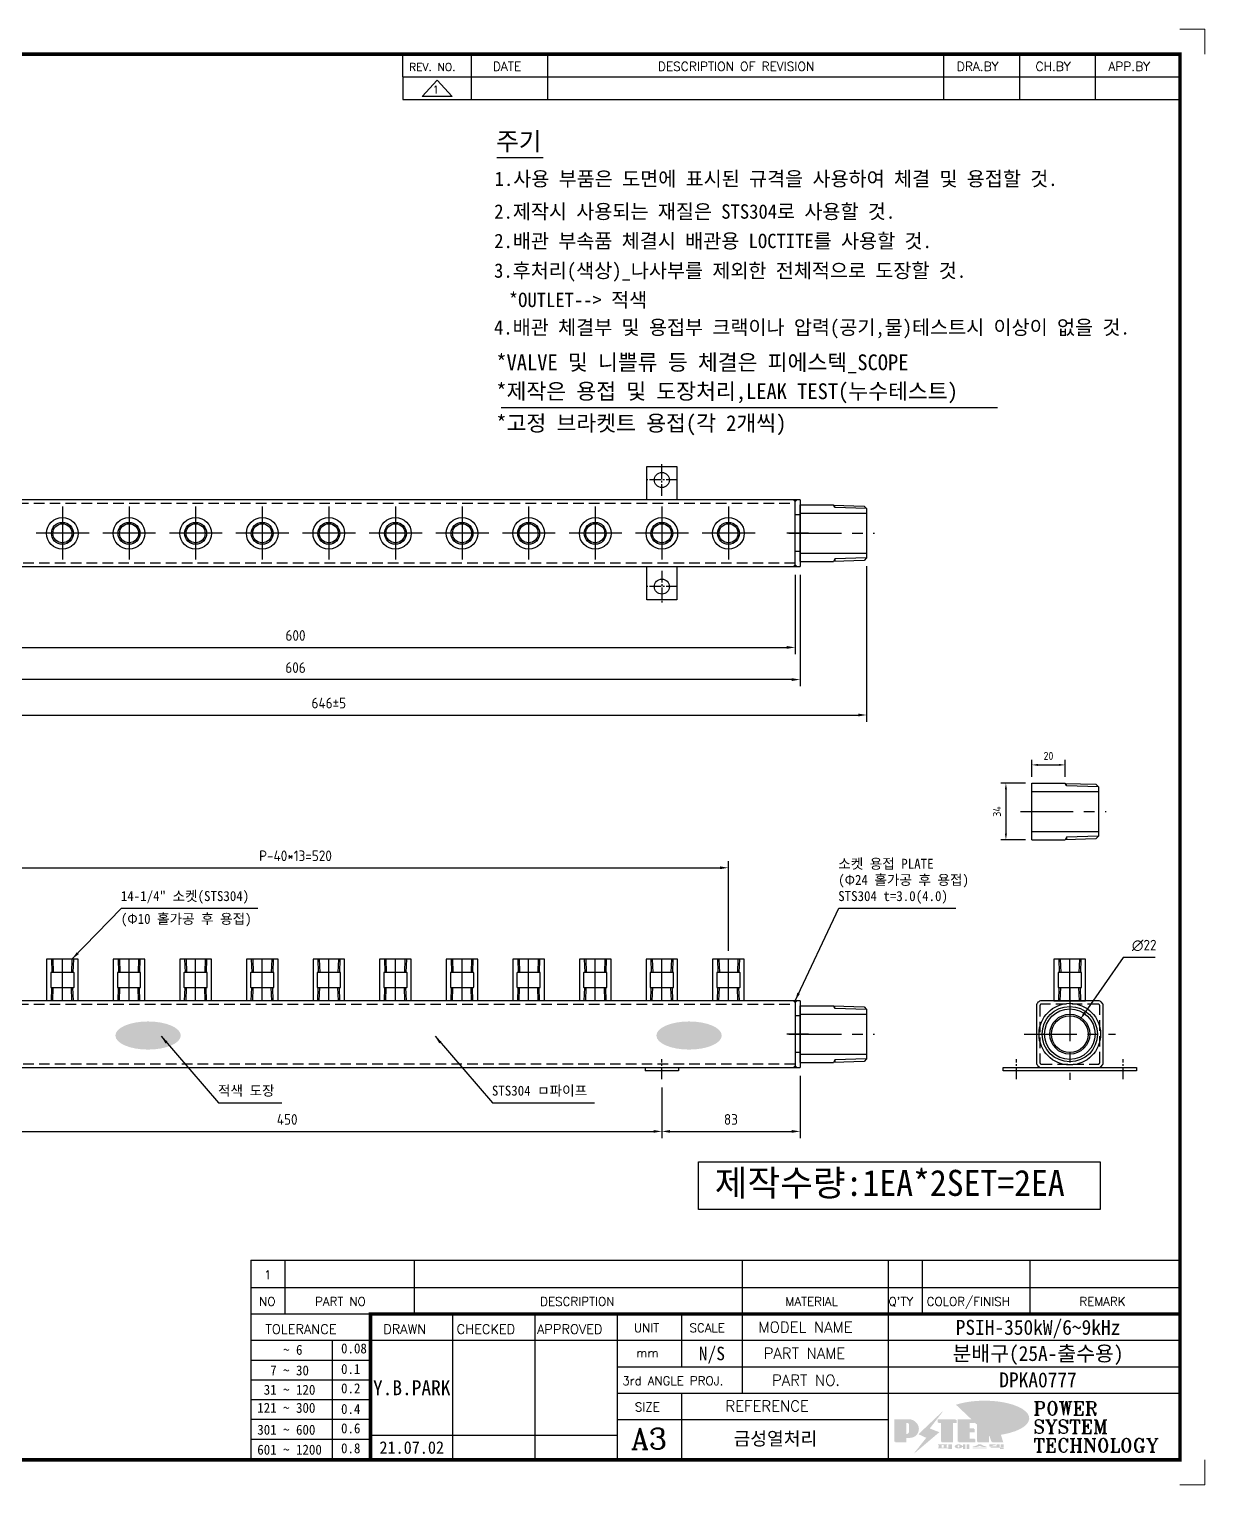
# Model space of a CAD drawing. Header units: millimetres. Extents: x 282 to 14566, y -4134 to 5341.
# Drawn here: x 8602 to 9308, y -4134 to -3260 of the extents above; entities that cross this region are included whole.
import ezdxf
from ezdxf.enums import TextEntityAlignment as Align

# ---------------------------------------------------------------- set-up
doc = ezdxf.new("R2010")
doc.units = ezdxf.units.MM
for name, pattern in [('CENTER', [50.8, 31.75, -6.35, 6.35, -6.35]), ('CENTER1', [10, 7, -1, 1, -1]), ('HIDDEN2', [4.7625, 3.175, -1.5875])]:
    doc.linetypes.add(name, pattern=pattern)
for name, color, linetype in [('CENTER', 1, 'CENTER'), ('FORMAT-1', 7, 'Continuous'), ('line', 3, 'Continuous'), ('THIN', 3, 'Continuous')]:
    doc.layers.add(name, color=color, linetype=linetype)
doc.styles.add('HAN', font='')
doc.styles.add('RC', font='ROMANC.SHX')
doc.styles.add('ROMANT', font='romant__.ttf')
doc.styles.add('RT', font='ROMANT.SHX', dxfattribs={"oblique": 15})
doc.styles.get("Standard").update_dxf_attribs({"font": 'ISOCP.SHX', "bigfont": 'WHGTXT.SHX'})
doc.styles.get('HAN').set_extended_font_data('GulimChe')
doc.dimstyles.new('PS-1.5', dxfattribs={"dimscale": 1.5, "dimtxt": 3.2, "dimasz": 2.5, "dimexe": 2, "dimexo": 2.5, "dimgap": 2, "dimtad": 1, "dimtoh": 1, "dimrnd": 0.05, "dimzin": 12, "dimdsep": 46, "dimtxsty": 'Standard', "dimcen": 0, "dimclrt": 2, "dimazin": 3, "dimtfac": 1, "dimtofl": 0, "dimtmove": 0, "dimatfit": 3, "dimfxl": 0, "dimtolj": 1, "dimtzin": 0, "dimarcsym": 0})
doc.dimstyles.new('PS-2', dxfattribs={"dimscale": 2, "dimtxt": 3.2, "dimasz": 2.5, "dimexe": 2, "dimexo": 2.5, "dimgap": 2, "dimtad": 1, "dimtoh": 1, "dimrnd": 0.05, "dimzin": 12, "dimdsep": 46, "dimtxsty": 'Standard', "dimcen": 0, "dimclrt": 2, "dimazin": 3, "dimtfac": 1, "dimtofl": 0, "dimtmove": 0, "dimatfit": 3, "dimfxl": 0, "dimtolj": 1, "dimtzin": 0, "dimarcsym": 0})

# ---------------------------------------------------------------- blocks, each defined once
blk = doc.blocks.new('re3')
at = {"color": 180}
for p, q in [((0, 0), (0, -4.55)), ((6.87, -0.64), (3.86, -3.91)), ((6.87, -0.64), (9.88, -3.91)), ((13.74, -4.55), (13.74, 0)), ((28.97, -4.55), (28.97, 0)), ((108.25, -4.55), (108.25, 0)), ((123.49, -4.55), (123.49, 0)), ((138.64, -4.55), (138.64, 0)), ((0, -4.55), (155.53, -4.55)), ((9.88, -3.91), (3.86, -3.91))]:
    blk.add_line(p, q, dxfattribs=at)
at = {"color": 2, "style": 'RC', "oblique": 15}
blk.add_attdef('REV.NO', text='', height=1.56, dxfattribs=at).set_placement((6.59, -2.56), align=Align.MIDDLE_CENTER)
blk.add_attdef('-1', text='', height=1.56, dxfattribs=at).set_placement((9.37, -1.66), align=Align.MIDDLE_LEFT)
at = {"color": 2, "style": 'HAN'}
for tag, p in [('REV.-DATE', (21.36, -2.28)), ('DRA.BY', (115.87, -2.28)), ('CH.BY', (131.07, -2.28)), ('APP.BY', (147.09, -2.28))]:
    blk.add_attdef(tag, text='', height=2.5, dxfattribs=at).set_placement(p, align=Align.MIDDLE_CENTER)
blk.add_attdef('DESCRIPTION-OF-REVISION', text='', height=2.5, dxfattribs=at).set_placement((31.61, -2.28), align=Align.MIDDLE_LEFT)
blk = doc.blocks.new('new LOGO')
at = {"layer": 'line'}
h = blk.add_hatch(color=250, dxfattribs=at)
h.paths.add_polyline_path([(44.5, 69.4), (46.6, 69.4, -0.129793), (52, 68, 0.221832), (43.6, 71.9), (41.5, 71.9), (41.5, 27.9), (43.6, 27.9, 0.02048), (44.5, 28)], flags=17)
h.paths.add_polyline_path([(44.5, 13.9), (57.3, 13.9, 0.72362), (77.1, 73.9, -0.679777), (54.3, 16.4), (41.5, 16.4), (41.5, -0.1), (3, -0.1), (3, -2.6), (44.5, -2.6)])
h.paths.add_polyline_path([(117.9, 14.2), (71.5, -44.4), (77.1, -39.6), (120.8, 15.6), (92, 28.9), (173.3, 106), (177.5, 111.4), (89.1, 27.6)])
h.paths.add_polyline_path([(162.7, 71.9), (162.7, 69.4), (172.5, 69.4), (172.5, 71.9)], flags=17)
h.paths.add_polyline_path([(217.7, 69.4), (230.5, 69.4), (230.5, 80.4), (227.5, 80.4), (227.5, 71.9), (214.7, 71.9), (214.7, -0.1), (175.5, -0.1), (175.5, -2.6), (217.7, -2.6)])
h.paths.add_polyline_path([(297.8, 46.6), (294.8, 46.6), (294.8, 37.4), (276, 37.4), (276, 10.9), (279, 10.9), (279, 34.9), (297.8, 34.9)])
h.paths.add_polyline_path([(300, 8.4), (297, 8.4), (297, -0.1), (237.5, -0.1), (237.5, -2.6), (300, -2.6)])
h.paths.add_polyline_path([(297.8, 80.4), (294.8, 80.4), (294.8, 71.9), (276, 71.9), (276, 49.1), (279, 49.1), (279, 69.4), (297.8, 69.4)])
h.paths.add_polyline_path([(350.2, 80.4), (347.2, 80.4), (347.2, 61.6), (350.2, 63.5)])
h.paths.add_polyline_path([(350.2, 26.7), (347.2, 35.2), (347.2, -0.1), (308.5, -0.1), (308.5, -2.6), (350.2, -2.6)])
h.paths.add_polyline_path([(402.7, 80.4), (396.5, 80.4), (379.6, 66.8), (400.5, -0.1), (361.8, -0.1), (362.7, -2.6), (403.5, -2.6), (382.6, 64.3)])
blk.add_hatch(color=5, dxfattribs=at).paths.add_polyline_path([(166.3, 35), (131, 49), (180.4, 112.7), (92, 28.9), (120.8, 15.6), (74.4, -43)])
h = blk.add_hatch(color=253, dxfattribs=at)
edge = h.paths.add_edge_path()
edge.add_ellipse((333.9, 86.4), major_axis=(-165.9, 0), ratio=0.39426, start_angle=111.5127, end_angle=334.469)
edge.add_ellipse((314.1, 81.2), major_axis=(-153.7, 0), ratio=0.40699, start_angle=121.3066, end_angle=327.7437, ccw=False)
edge.add_line((394, 27.8), (394.7, 25.6))
h = blk.add_hatch(color=1, dxfattribs=at)
h.paths.add_polyline_path([(41.5, 16.4), (54.3, 16.4, 1), (54.3, 82.9), (0, 82.9), (0, -0.1), (41.5, -0.1)])
h.paths.add_polyline_path([(41.5, 27.9), (41.5, 71.9), (43.6, 71.9, -0.414214), (54.6, 60.9), (54.6, 38.9, -0.414214), (43.6, 27.9)], flags=16)
h.paths.add_polyline_path([(214.7, 71.9), (227.5, 71.9), (227.5, 82.9), (159.7, 82.9), (159.7, 71.9), (172.5, 71.9), (172.5, -0.1), (214.7, -0.1)])
h.paths.add_polyline_path([(276, 37.4), (294.8, 37.4), (294.8, 49.1), (276, 49.1), (276, 71.9), (294.8, 71.9), (294.8, 82.9), (234.5, 82.9), (234.5, -0.1), (297, -0.1), (297, 10.9), (276, 10.9)])
h.paths.add_polyline_path([(347.2, 35.2), (359.7, -0.1), (400.5, -0.1), (379.6, 66.8), (399.7, 82.9), (380.6, 82.9), (347.2, 61.6), (347.2, 82.9), (305.5, 82.9), (305.5, -0.1), (347.2, -0.1)])
h = blk.add_hatch(color=250, dxfattribs=at)
edge = h.paths.add_edge_path()
edge.add_ellipse((237.8, -17.6), major_axis=(-14.3, 0), ratio=0.526336, start_angle=192.2456, end_angle=269.0748)
edge.add_line((238.1, -10.1), (237.6, -10.1))
edge.add_ellipse((237.8, -17.6), major_axis=(-14.3, 0), ratio=0.526336, start_angle=270.9252, end_angle=449.0748)
edge.add_line((237.6, -25.1), (238.1, -25.1))
edge.add_ellipse((237.8, -17.6), major_axis=(-14.3, 0), ratio=0.526336, start_angle=450.9252, end_angle=527.7544)
edge.add_line((251.7, -19.2), (254.1, -19.2))
edge.add_line((254.1, -19.2), (254.1, -27.1))
edge.add_line((254.1, -27.1), (263.1, -27.1))
edge.add_line((263.1, -27.1), (263.1, -10.1))
edge.add_line((263.1, -10.1), (254.1, -10.1))
edge.add_line((254.1, -10.1), (254.1, -16))
edge.add_line((254.1, -16), (251.7, -16))
h.paths.add_polyline_path([(241, -16.4), (241, -18.7, -1), (234.4, -18.7), (234.4, -16.4, -1)], flags=16)
h.paths.add_polyline_path([(278.2, -10.1), (268.1, -10.1), (268.1, -27.1), (278.2, -27.1)])
h.paths.add_polyline_path([(310.3, -10.1), (310.3, -11.1, -0.157169), (289.3, -17.5), (294, -19.9, 0.128407), (316.3, -15.9, 0.128407), (338.6, -19.9), (343.3, -17.5, -0.157169), (322.2, -11.1), (322.2, -10.1)])
h.paths.add_polyline_path([(342.1, -25.1), (342.1, -22.3), (290.4, -22.3), (290.4, -25.1)])
h.paths.add_polyline_path([(352, -10.1), (352, -16.2, 0.414214), (354, -18.2), (378.7, -18.2), (378.7, -19.6), (390.2, -19.6), (390.2, -10.1), (378.7, -10.1), (378.7, -13.6), (374.7, -13.6), (374.7, -15.1), (378.7, -15.1), (378.7, -16.2), (364.7, -16.2), (364.7, -15.1), (371.2, -15.1), (371.2, -13.6), (364.7, -13.6), (364.7, -12.6), (374.7, -12.6), (374.7, -10.1)])
h.paths.add_polyline_path([(393.8, -10.1), (393.8, -19.6), (405, -19.6), (405, -10.1)])
h.paths.add_polyline_path([(405, -27.1), (405, -20.9), (356.8, -20.9), (356.8, -23), (391.8, -23), (391.8, -27.1)])
h.paths.add_polyline_path([(200.4, -10.1), (200.4, -22.3), (193.2, -22.3), (193.2, -12.6), (196.6, -12.6), (196.6, -10.1), (161, -10.1), (161, -12.6), (164.5, -12.6), (164.5, -22.3), (161, -22.3), (161, -25.1), (200.4, -25.1), (200.4, -27.1), (213.9, -27.1), (213.9, -10.1)])
h.paths.add_polyline_path([(182, -12.6), (175.6, -12.6), (175.6, -22.3), (182, -22.3)], flags=17)
blk = doc.blocks.new('format-3')
at = {"color": 3, "lineweight": 9}
for p, q in [((414.5, 291.3), (419.5, 291.3)), ((419.5, 286.3), (419.5, 291.3)), ((419.5, 5), (419.5, 0)), ((414.5, 0), (419.5, 0))]:
    blk.add_line(p, q, dxfattribs=at)
at = {"color": 180}
for p, q in [((258.97, 281.75), (258.97, 286.3)), ((272.71, 281.75), (272.71, 286.3)), ((287.94, 281.75), (287.94, 286.3)), ((367.22, 281.75), (367.22, 286.3)), ((382.45, 281.75), (382.45, 286.3)), ((397.61, 281.75), (397.61, 286.3)), ((258.97, 281.75), (414.5, 281.75)), ((228.5, 39.49), (228.5, 5)), ((228.5, 39.49), (414.5, 39.49)), ((235.29, 39.49), (235.29, 34.21)), ((261.24, 34.21), (261.24, 39.49)), ((326.9, 39.49), (326.9, 34.21)), ((356.11, 39.49), (356.11, 34.21)), ((362.93, 39.49), (362.93, 34.21)), ((384.48, 39.49), (384.48, 34.21)), ((228.5, 34.21), (252.48, 34.21)), ((268.96, 5), (268.96, 34.21)), ((285.45, 5), (285.45, 34.21)), ((301.94, 5), (301.94, 34.21)), ((314.72, 34.21), (314.72, 23.65)), ((326.9, 34.21), (326.9, 18.37)), ((356.11, 34.21), (356.11, 5)), ((228.5, 28.93), (252.48, 28.93)), ((244.89, 5.23), (244.89, 28.93)), ((252.48, 28.93), (414.5, 28.93)), ((228.5, 24.98), (252.48, 24.98)), ((301.94, 23.65), (414.5, 23.65)), ((228.5, 21.03), (252.48, 21.03)), ((301.94, 18.37), (414.5, 18.37)), ((314.72, 18.37), (314.72, 5)), ((228.5, 17.08), (252.48, 17.08)), ((228.5, 13.13), (252.48, 13.13)), ((301.94, 13.09), (356.11, 13.09)), ((228.5, 9.18), (252.48, 9.18)), ((252.48, 9.95), (301.94, 9.95))]:
    blk.add_line(p, q, dxfattribs=at)
at = {"const_width": 0.7}
blk.add_lwpolyline([(252.48, 5), (252.48, 34.21), (414.5, 34.21)], dxfattribs=at)
at = {"layer": 'FORMAT-1', "const_width": 0.7}
blk.add_lwpolyline([(13, 5), (13, 286.3), (414.5, 286.3), (414.5, 5)], close=True, dxfattribs=at)
at = {"xscale": 0.05400000000000027, "yscale": 0.05400000000000027, "zscale": 0.05400000000000027}
blk.add_blockref('new LOGO', (357.35, 8.65), dxfattribs=at)
at = {"color": 2}
for s, height, style, p in [('REV. NO.', 1.56, 'RC', (260.23, 282.95)), ('DATE', 1.788, 'RC', (276.95, 282.94)), ('DESCRIPTION OF REVISION', 1.7875, 'RC', (309.98, 282.94)), ('DRA.BY', 1.788, 'RC', (369.83, 282.94)), ('CH.BY', 1.788, 'RC', (385.59, 282.94)), ('APP.BY', 1.788, 'RC', (400.18, 282.94)), ('COLOR/FINISH', 1.7424, 'RC', (363.8, 35.83)), ('NO', 1.742, 'RC', (230.16, 35.83)), ('PART NO', 1.742, 'RC', (241.36, 35.83)), ('DESCRIPTION', 1.7424, 'RC', (286.43, 35.83)), ('MATERIAL', 1.742, 'RC', (335.52, 35.83)), ("Q'TY", 1.742, 'RC', (356.17, 35.83)), ('REMARK', 1.742, 'RC', (394.37, 35.83)), (' TOLERANCE', 1.9, 'RC', (230.11, 30.22)), ('DRAWN', 1.9, 'RC', (255, 30.22)), ('CHECKED', 1.9, 'RC', (269.71, 30.22)), ('APPROVED', 1.9, 'RC', (285.8, 30.22)), ('UNIT', 1.742, 'RC', (305.19, 30.55)), ('SCALE', 1.742, 'RC', (316.32, 30.55)), ('MODEL NAME', 2.178, 'RC', (330.12, 30.46)), ('    ~ 6', 2, 'HAN', (229.8, 26.03)), ('0.08', 2, 'HAN', (246.57, 26.31)), ('mm', 1.742, 'RC', (305.67, 25.56)), ('PART NAME', 2.178, 'RC', (331.17, 25.24)), ('  7 ~ 30', 2, 'HAN', (229.8, 21.91)), ('0.1', 2, 'HAN', (246.57, 22.2)), ('3rd ANGLE PROJ.', 1.7424, 'RC', (302.87, 19.97)), ('PART NO.', 2.178, 'RC', (332.84, 19.85)), (' 31 ~ 120', 2, 'HAN', (229.8, 18.04)), ('0.2', 2, 'HAN', (246.57, 18.32)), ('121 ~ 300', 2, 'HAN', (229.8, 14.42)), ('0.4', 2, 'HAN', (246.57, 14.2)), ('SIZE', 1.742, 'RC', (305.39, 14.71)), ('REFERENCE', 2.178, 'RC', (323.52, 14.69)), ('301 ~ 600', 2, 'HAN', (229.8, 10.04)), ('0.6', 2, 'HAN', (246.57, 10.32)), ('601 ~ 1200', 2, 'HAN', (229.8, 6.05)), ('0.8', 2, 'HAN', (246.57, 6.33))]:
    blk.add_text(s, height=height, dxfattribs=dict(at, style=style)).set_placement(p)
at = {"style": 'ROMANT'}
for s, p in [('POWER', (385.15, 13.96)), ('SYSTEM', (385.15, 10.31)), ('TECHNOLOGY', (385.15, 6.56))]:
    blk.add_text(s, height=2.7, dxfattribs=at).set_placement(p)
at = {"color": 2, "lineweight": 25, "style": 'RC'}
blk.add_text('A3', height=4.182, dxfattribs=at).set_placement((304.61, 7.14))
at = {"style": 'HAN'}
for tag, height, p in [('MODEL-NAME', 3, (386.1, 31.53)), ('SCALE', 2.7, (320.81, 26.29)), ('PART-NAME', 3, (386.1, 26.29)), ('DRA-BY', 3, (260.72, 19.44)), ('CH-BY', 3, (277.21, 19.44)), ('APP-BY', 3, (293.7, 19.44)), ('PART-NO', 3, (386.1, 21.01)), ('CH-DATE', 2.5, (277.21, 7.47)), ('관련업체', 3, (333.52, 9.26)), ('DRA-DATE', 2.5, (260.72, 7.47)), ('APP-DATE', 2.5, (293.7, 7.47))]:
    blk.add_attdef(tag, text='', height=height, dxfattribs=at).set_placement(p, align=Align.MIDDLE_CENTER)
blk = doc.blocks.new('no3')
at = {"color": 180}
for p, q in [((0, 5.5), (0, 0)), ((0, 5.5), (186, 5.5)), ((6.79, 5.5), (6.79, 0)), ((32.74, 0.11), (32.74, 5.5)), ((98.4, 5.5), (98.4, 0)), ((127.61, 5.5), (127.61, 0)), ((134.43, 5.5), (134.43, 0)), ((155.98, 5.5), (155.98, 0))]:
    blk.add_line(p, q, dxfattribs=at)
at = {"color": 2, "style": 'RT', "oblique": 15}
blk.add_attdef('NO', text='', height=1.74, dxfattribs=at).set_placement((3.38, 2.51), align=Align.MIDDLE_CENTER)
at = {"color": 2, "style": 'HAN'}
for tag, p in [('PART-NO', (19.76, 2.75)), ('MATERIAL', (111.38, 2.75)), ("Q'TY", (131.02, 2.75)), ('COLOR/FINISH', (145.2, 2.75)), ('REMARK', (170.76, 2.75))]:
    blk.add_attdef(tag, text='', height=2.9, dxfattribs=at).set_placement(p, align=Align.MIDDLE_CENTER)
blk.add_attdef('DESCRIPTION', text='', height=2.9, dxfattribs=at).set_placement((34.51, 2.75), align=Align.MIDDLE_LEFT)
blk = doc.blocks.new('*D476')
at = {"color": 0, "lineweight": -2}
for p, q in [((8501.75, -3813.1), (8501.75, -3759.23)), ((8506.75, -3763.23), (9016.75, -3763.23)), ((9021.75, -3813.1), (9021.75, -3759.23))]:
    blk.add_line(p, q, dxfattribs=at)
at = {"color": 0}
for points in [[(8506.75, -3762.4), (8506.75, -3764.06), (8501.75, -3763.23)], [(9016.75, -3762.4), (9016.75, -3764.06), (9021.75, -3763.23)]]:
    blk.add_solid(points, dxfattribs=at)
at = {"layer": 'DEFPOINTS', "color": 0}
for p in [(9021.75, -3763.23), (8501.75, -3818.1), (9021.75, -3818.1)]:
    blk.add_point(p, dxfattribs=at)
at = {"color": 2, "insert": (8761.75, -3756.03), "char_height": 6.4, "attachment_point": 5}
blk.add_mtext('\\A1;P-40*13=520', dxfattribs=at)
blk = doc.blocks.new('rcw345trcw45t')
for p, q in [((53002.75, -14361.01), (52983.75, -14361.01)), ((52983.75, -14361.01), (52983.75, -14386.01)), ((52987.52, -14361.01), (52987.77, -14369.01)), ((52998.97, -14361.01), (52998.72, -14369.01)), ((53002.75, -14386.01), (53002.75, -14361.01)), ((52987.52, -14386.01), (52987.77, -14378.01)), ((52998.97, -14386.01), (52998.72, -14378.01)), ((52983.75, -14386.01), (53002.75, -14386.01))]:
    blk.add_line(p, q)
blk.add_lwpolyline([(52986.25, -14377.76, 0.414214), (52986.5, -14378.01), (53000, -14378.01, 0.414214), (53000.25, -14377.76), (53000.25, -14369.26, 0.414214), (53000, -14369.01), (52986.5, -14369.01, 0.414214), (52986.25, -14369.26)], format="xyb", close=True)
at = {"layer": 'CENTER'}
blk.add_lwpolyline([(52993.25, -14386.01), (52993.25, -14378.01), (52993.25, -14369.01), (52993.25, -14361.01)], dxfattribs=at)
at = {"layer": 'THIN'}
for p, q in [((52986.67, -14361.01), (52986.92, -14369.01)), ((52999.83, -14361.01), (52999.58, -14369.01)), ((52986.67, -14386.01), (52986.92, -14378.01)), ((52999.83, -14386.01), (52999.58, -14378.01))]:
    blk.add_line(p, q, dxfattribs=at)
blk = doc.blocks.new('*D477')
at = {"color": 0, "lineweight": -2}
for p, q in [((9258.89, -3817.07), (9235.92, -3849.98)), ((9278.02, -3817.07), (9258.89, -3817.07))]:
    blk.add_line(p, q, dxfattribs=at)
at = {"color": 0}
blk.add_solid([(9235.24, -3849.5), (9236.6, -3850.46), (9233.06, -3854.08)], dxfattribs=at)
at = {"layer": 'DEFPOINTS', "color": 0}
for p in [(9233.06, -3854.08), (9220.46, -3872.12)]:
    blk.add_point(p, dxfattribs=at)
at = {"color": 2, "insert": (9271.43, -3809.87), "char_height": 6.4, "attachment_point": 5}
blk.add_mtext('\\A1;∅22', dxfattribs=at)
blk = doc.blocks.new('*D478')
at = {"color": 0, "lineweight": -2}
for p, q in [((8461.75, -3587.44), (8461.75, -3634.95)), ((9061.75, -3587.44), (9061.75, -3634.95)), ((8466.75, -3630.95), (9056.75, -3630.95))]:
    blk.add_line(p, q, dxfattribs=at)
at = {"color": 0}
for points in [[(8466.75, -3630.11), (8466.75, -3631.78), (8461.75, -3630.95)], [(9056.75, -3630.11), (9056.75, -3631.78), (9061.75, -3630.95)]]:
    blk.add_solid(points, dxfattribs=at)
at = {"layer": 'DEFPOINTS', "color": 0}
for p in [(8461.75, -3582.44), (9061.75, -3582.44), (9061.75, -3630.95)]:
    blk.add_point(p, dxfattribs=at)
at = {"color": 2, "insert": (8761.75, -3623.75), "char_height": 6.4, "attachment_point": 5}
blk.add_mtext('\\A1;600', dxfattribs=at)
blk = doc.blocks.new('*D479')
at = {"color": 0, "lineweight": -2}
for p, q in [((8458.75, -3587.44), (8458.75, -3654.25)), ((9064.75, -3587.44), (9064.75, -3654.25)), ((9059.75, -3650.25), (8463.75, -3650.25))]:
    blk.add_line(p, q, dxfattribs=at)
at = {"color": 0}
for points in [[(8463.75, -3649.42), (8463.75, -3651.09), (8458.75, -3650.25)], [(9059.75, -3649.42), (9059.75, -3651.09), (9064.75, -3650.25)]]:
    blk.add_solid(points, dxfattribs=at)
at = {"layer": 'DEFPOINTS', "color": 0}
for p in [(8458.75, -3582.44), (9064.75, -3582.44), (8458.75, -3650.25)]:
    blk.add_point(p, dxfattribs=at)
at = {"color": 2, "insert": (8761.75, -3643.05), "char_height": 6.4, "attachment_point": 5}
blk.add_mtext('\\A1;606', dxfattribs=at)
blk = doc.blocks.new('*D480')
at = {"color": 0, "lineweight": -2}
for p, q in [((9104.75, -3582.26), (9104.75, -3675.52)), ((8458.75, -3587.44), (8458.75, -3675.52)), ((8463.75, -3671.52), (9099.75, -3671.52))]:
    blk.add_line(p, q, dxfattribs=at)
at = {"color": 0}
for points in [[(8463.75, -3670.69), (8463.75, -3672.35), (8458.75, -3671.52)], [(9099.75, -3670.69), (9099.75, -3672.35), (9104.75, -3671.52)]]:
    blk.add_solid(points, dxfattribs=at)
at = {"layer": 'DEFPOINTS', "color": 0}
for p in [(8458.75, -3582.44), (9104.75, -3577.26), (9104.75, -3671.52)]:
    blk.add_point(p, dxfattribs=at)
at = {"color": 2, "insert": (8781.75, -3664.32), "char_height": 6.4, "attachment_point": 5}
blk.add_mtext('\\A1;646%%P5', dxfattribs=at)
blk = doc.blocks.new('*D499')
at = {"color": 0, "lineweight": -2}
for p, q in [((9064.75, -3888.1), (9064.75, -3925.49)), ((8981.75, -3895.1), (8981.75, -3925.49)), ((8986.75, -3921.49), (9059.75, -3921.49))]:
    blk.add_line(p, q, dxfattribs=at)
at = {"color": 0}
for points in [[(8986.75, -3920.66), (8986.75, -3922.33), (8981.75, -3921.49)], [(9059.75, -3920.66), (9059.75, -3922.33), (9064.75, -3921.49)]]:
    blk.add_solid(points, dxfattribs=at)
at = {"layer": 'DEFPOINTS', "color": 0}
for p in [(9064.75, -3883.1), (8981.75, -3890.1), (9064.75, -3921.49)]:
    blk.add_point(p, dxfattribs=at)
at = {"color": 2, "insert": (9023.25, -3914.29), "char_height": 6.4, "attachment_point": 5}
blk.add_mtext('\\A1;83', dxfattribs=at)
blk = doc.blocks.new('*D500')
at = {"color": 0, "lineweight": -2}
for p, q in [((8531.75, -3895.1), (8531.75, -3925.49)), ((8981.75, -3895.1), (8981.75, -3925.49)), ((8536.75, -3921.49), (8976.75, -3921.49))]:
    blk.add_line(p, q, dxfattribs=at)
at = {"color": 0}
for points in [[(8536.75, -3920.66), (8536.75, -3922.33), (8531.75, -3921.49)], [(8976.75, -3920.66), (8976.75, -3922.33), (8981.75, -3921.49)]]:
    blk.add_solid(points, dxfattribs=at)
at = {"layer": 'DEFPOINTS', "color": 0}
for p in [(8531.75, -3890.1), (8981.75, -3890.1), (8981.75, -3921.49)]:
    blk.add_point(p, dxfattribs=at)
at = {"color": 2, "insert": (8756.75, -3914.29), "char_height": 6.4, "attachment_point": 5}
blk.add_mtext('\\A1;450', dxfattribs=at)
blk = doc.blocks.new('A$C086D17AC')
for p, q in [((0, -17), (0, 17)), ((0, 17), (20, 17)), ((0, 12), (40, 12)), ((20.87, 15.42), (20.87, 16.9)), ((0, -12), (40, -12)), ((0, -17), (20, -17)), ((20.87, -15.42), (20.87, -16.9))]:
    blk.add_line(p, q)
blk.add_lwpolyline([(20, 17), (20, 16.92), (38.47, 16.35), (40, 14.82), (40, -14.82), (38.47, -16.35), (20, -16.92), (20, -17)])
at = {"layer": 'CENTER'}
blk.add_line((-6.81, 0), (44.74, 0), dxfattribs=at)
at = {"layer": 'THIN'}
for points in [[(40, 14.82), (20.87, 15.42), (20, 16.92)], [(40, -14.82), (20.87, -15.42), (20, -16.92)]]:
    blk.add_lwpolyline(points, dxfattribs=at)
blk = doc.blocks.new('*D1077')
at = {"color": 0, "lineweight": -2}
for p, q in [((9200.19, -3712.46), (9185.38, -3712.46)), ((9188.38, -3716.21), (9188.38, -3742.71)), ((9200.19, -3746.46), (9185.38, -3746.46))]:
    blk.add_line(p, q, dxfattribs=at)
at = {"color": 0}
for points in [[(9187.76, -3716.21), (9189.01, -3716.21), (9188.38, -3712.46)], [(9187.76, -3742.71), (9189.01, -3742.71), (9188.38, -3746.46)]]:
    blk.add_solid(points, dxfattribs=at)
at = {"layer": 'DEFPOINTS', "color": 0}
for p in [(9203.94, -3712.46), (9188.38, -3746.46), (9203.94, -3746.46)]:
    blk.add_point(p, dxfattribs=at)
at = {"color": 2, "insert": (9182.98, -3729.46), "char_height": 4.8, "attachment_point": 5, "rotation": 90}
blk.add_mtext('\\A1;34', dxfattribs=at)
blk = doc.blocks.new('*D1078')
at = {"color": 0, "lineweight": -2}
for p, q in [((9203.94, -3708.71), (9203.94, -3698.47)), ((9207.69, -3701.47), (9220.19, -3701.47)), ((9223.94, -3708.71), (9223.94, -3698.47))]:
    blk.add_line(p, q, dxfattribs=at)
at = {"color": 0}
for points in [[(9207.69, -3700.84), (9207.69, -3702.09), (9203.94, -3701.47)], [(9220.19, -3700.84), (9220.19, -3702.09), (9223.94, -3701.47)]]:
    blk.add_solid(points, dxfattribs=at)
at = {"layer": 'DEFPOINTS', "color": 0}
for p in [(9223.94, -3701.47), (9203.94, -3712.46), (9223.94, -3712.46)]:
    blk.add_point(p, dxfattribs=at)
at = {"color": 2, "insert": (9213.94, -3696.07), "char_height": 4.8, "attachment_point": 5}
blk.add_mtext('\\A1;20', dxfattribs=at)

msp = doc.modelspace()

# ---------------------------------------------------------------- hatches: boundary and pattern name
for points in [[(9061.753, -3543.439), (9062.753, -3542.439), (9060.753, -3542.439)], [(9060.753, -3582.439), (9061.753, -3581.439), (9062.753, -3582.439)], [(9061.753, -3844.099), (9062.753, -3843.099), (9060.753, -3843.099)], [(9060.753, -3883.099), (9061.753, -3882.099), (9062.753, -3883.099)]]:
    msp.add_hatch(color=256).paths.add_polyline_path(points)
h = msp.add_hatch(color=1)
edge = h.paths.add_edge_path()
edge.add_ellipse((8673.2, -3863.924), major_axis=(-19.625, 0), ratio=0.4302442, start_angle=0, end_angle=360)
h = msp.add_hatch(color=1)
edge = h.paths.add_edge_path()
edge.add_ellipse((8998.097, -3863.924), major_axis=(-19.625, 0), ratio=0.4302442, start_angle=0, end_angle=360)

# ---------------------------------------------------------------- linework, layer by layer
for p, q in [((8882.672, -3336.843), (8910.403, -3336.843)), ((8885.329, -3486.968), (9183.42, -3486.968)), ((8972.753, -3542.439), (8972.753, -3522.439)), ((8972.753, -3522.439), (8990.753, -3522.439)), ((8990.753, -3522.439), (8990.753, -3542.439)), ((8972.753, -3602.439), (8972.753, -3582.439)), ((8990.753, -3582.439), (8990.753, -3602.439)), ((8990.753, -3602.439), (8972.753, -3602.439)), ((9203.936, -3746.464), (9203.936, -3712.464)), ((9203.936, -3712.464), (9223.936, -3712.464)), ((9224.806, -3714.045), (9224.806, -3712.566)), ((9203.936, -3717.464), (9243.936, -3717.464)), ((9203.936, -3741.464), (9243.936, -3741.464)), ((9203.936, -3746.464), (9223.936, -3746.464)), ((9224.806, -3744.883), (9224.806, -3746.362)), ((8631.253, -3818.099), (8612.253, -3818.099)), ((8612.253, -3818.099), (8612.253, -3843.099)), ((8616.031, -3818.099), (8616.281, -3826.099)), ((8627.476, -3818.099), (8627.226, -3826.099)), ((8631.253, -3843.099), (8631.253, -3818.099)), ((8671.253, -3818.099), (8652.253, -3818.099)), ((8652.253, -3818.099), (8652.253, -3843.099)), ((8656.031, -3818.099), (8656.281, -3826.099)), ((8667.476, -3818.099), (8667.226, -3826.099)), ((8671.253, -3843.099), (8671.253, -3818.099)), ((8711.253, -3818.099), (8692.253, -3818.099)), ((8692.253, -3818.099), (8692.253, -3843.099)), ((8696.031, -3818.099), (8696.281, -3826.099)), ((8707.476, -3818.099), (8707.226, -3826.099)), ((8711.253, -3843.099), (8711.253, -3818.099)), ((8751.253, -3818.099), (8732.253, -3818.099)), ((8732.253, -3818.099), (8732.253, -3843.099)), ((8736.031, -3818.099), (8736.281, -3826.099)), ((8747.476, -3818.099), (8747.226, -3826.099)), ((8751.253, -3843.099), (8751.253, -3818.099)), ((8791.253, -3818.099), (8772.253, -3818.099)), ((8772.253, -3818.099), (8772.253, -3843.099)), ((8776.031, -3818.099), (8776.281, -3826.099)), ((8787.476, -3818.099), (8787.226, -3826.099)), ((8791.253, -3843.099), (8791.253, -3818.099)), ((8831.253, -3818.099), (8812.253, -3818.099)), ((8812.253, -3818.099), (8812.253, -3843.099)), ((8816.031, -3818.099), (8816.281, -3826.099)), ((8827.476, -3818.099), (8827.226, -3826.099)), ((8831.253, -3843.099), (8831.253, -3818.099)), ((8871.253, -3818.099), (8852.253, -3818.099)), ((8852.253, -3818.099), (8852.253, -3843.099)), ((8856.031, -3818.099), (8856.281, -3826.099)), ((8867.476, -3818.099), (8867.226, -3826.099)), ((8871.253, -3843.099), (8871.253, -3818.099)), ((8911.253, -3818.099), (8892.253, -3818.099)), ((8892.253, -3818.099), (8892.253, -3843.099)), ((8896.031, -3818.099), (8896.281, -3826.099)), ((8907.476, -3818.099), (8907.226, -3826.099)), ((8911.253, -3843.099), (8911.253, -3818.099)), ((8951.253, -3818.099), (8932.253, -3818.099)), ((8932.253, -3818.099), (8932.253, -3843.099)), ((8936.031, -3818.099), (8936.281, -3826.099)), ((8947.476, -3818.099), (8947.226, -3826.099)), ((8951.253, -3843.099), (8951.253, -3818.099)), ((8991.253, -3818.099), (8972.253, -3818.099)), ((8972.253, -3818.099), (8972.253, -3843.099)), ((8976.031, -3818.099), (8976.281, -3826.099)), ((8987.476, -3818.099), (8987.226, -3826.099)), ((8991.253, -3843.099), (8991.253, -3818.099)), ((9031.253, -3818.099), (9012.253, -3818.099)), ((9012.253, -3818.099), (9012.253, -3843.099)), ((9016.031, -3818.099), (9016.281, -3826.099)), ((9027.476, -3818.099), (9027.226, -3826.099)), ((9031.253, -3843.099), (9031.253, -3818.099)), ((8616.031, -3843.099), (8616.281, -3835.099)), ((8627.476, -3843.099), (8627.226, -3835.099)), ((8656.031, -3843.099), (8656.281, -3835.099)), ((8667.476, -3843.099), (8667.226, -3835.099)), ((8696.031, -3843.099), (8696.281, -3835.099)), ((8707.476, -3843.099), (8707.226, -3835.099)), ((8736.031, -3843.099), (8736.281, -3835.099)), ((8747.476, -3843.099), (8747.226, -3835.099)), ((8776.031, -3843.099), (8776.281, -3835.099)), ((8787.476, -3843.099), (8787.226, -3835.099)), ((8816.031, -3843.099), (8816.281, -3835.099)), ((8827.476, -3843.099), (8827.226, -3835.099)), ((8856.031, -3843.099), (8856.281, -3835.099)), ((8867.476, -3843.099), (8867.226, -3835.099)), ((8896.031, -3843.099), (8896.281, -3835.099)), ((8907.476, -3843.099), (8907.226, -3835.099)), ((8936.031, -3843.099), (8936.281, -3835.099)), ((8947.476, -3843.099), (8947.226, -3835.099)), ((8976.031, -3843.099), (8976.281, -3835.099)), ((8987.476, -3843.099), (8987.226, -3835.099)), ((9016.031, -3843.099), (9016.281, -3835.099)), ((9027.476, -3843.099), (9027.226, -3835.099)), ((8971.753, -3883.099), (8971.753, -3885.099)), ((8991.753, -3885.099), (8971.753, -3885.099)), ((8991.753, -3883.099), (8991.753, -3885.099)), ((9186.761, -3883.099), (9266.761, -3883.099)), ((9186.761, -3885.099), (9186.761, -3883.099)), ((9266.761, -3885.099), (9186.761, -3885.099)), ((9266.761, -3883.099), (9266.761, -3885.099))]:
    msp.add_line(p, q)
at = {"color": 1, "linetype": 'CENTER1'}
for p, q in [((8981.753, -3539.939), (8981.753, -3520.939)), ((8991.253, -3530.439), (8972.253, -3530.439)), ((8981.753, -3584.939), (8981.753, -3603.939)), ((8991.253, -3594.439), (8972.253, -3594.439)), ((8981.753, -3890.099), (8981.753, -3878.099)), ((9194.761, -3890.099), (9194.761, -3878.099)), ((9258.761, -3890.099), (9258.761, -3878.099))]:
    msp.add_line(p, q, dxfattribs=at)
at = {"color": 2, "linetype": 'HIDDEN2', "ltscale": 2}
for p, q in [((8461.753, -3544.439), (9061.753, -3544.439)), ((9064.753, -3551.439), (9061.753, -3551.439)), ((9064.753, -3573.439), (9061.753, -3573.439)), ((9061.753, -3580.439), (8461.753, -3580.439)), ((8461.753, -3845.099), (9061.753, -3845.099)), ((9064.753, -3852.099), (9061.753, -3852.099)), ((9064.753, -3874.099), (9061.753, -3874.099)), ((9061.753, -3881.099), (8461.753, -3881.099))]:
    msp.add_line(p, q, dxfattribs=at)
at = {"color": 1, "linetype": 'CENTER1', "ltscale": 2}
for p, q in [((9069.753, -3562.439), (9056.753, -3562.439)), ((9069.753, -3863.099), (9056.753, -3863.099))]:
    msp.add_line(p, q, dxfattribs=at)
for points in [[(9064.753, -3542.439), (8458.753, -3542.439), (8458.753, -3582.439), (9064.753, -3582.439)], [(9060.753, -3542.439), (9061.753, -3543.439)], [(9062.753, -3582.439), (9061.753, -3581.439), (9061.753, -3543.439), (9062.753, -3542.439)], [(9064.753, -3542.439), (9064.753, -3582.439)], [(9061.753, -3581.439), (9060.753, -3582.439)], [(9223.936, -3712.464), (9223.936, -3712.539), (9242.409, -3713.117), (9243.936, -3714.643), (9243.936, -3744.285), (9242.409, -3745.812), (9223.936, -3746.389), (9223.936, -3746.464)], [(9064.753, -3843.099), (8458.753, -3843.099), (8458.753, -3883.099), (9064.753, -3883.099)], [(9060.753, -3843.099), (9061.753, -3844.099), (9061.753, -3882.099), (9060.753, -3883.099)], [(9061.753, -3844.099), (9062.753, -3843.099)], [(9064.753, -3843.099), (9064.753, -3883.099)], [(9062.753, -3883.099), (9061.753, -3882.099)]]:
    msp.add_lwpolyline(points)
for points in [[(8614.753, -3834.849, 0.4142136), (8615.003, -3835.099), (8628.503, -3835.099, 0.4142136), (8628.753, -3834.849), (8628.753, -3826.349, 0.4142136), (8628.503, -3826.099), (8615.003, -3826.099, 0.4142136), (8614.753, -3826.349)], [(8654.753, -3834.849, 0.4142136), (8655.003, -3835.099), (8668.503, -3835.099, 0.4142136), (8668.753, -3834.849), (8668.753, -3826.349, 0.4142136), (8668.503, -3826.099), (8655.003, -3826.099, 0.4142136), (8654.753, -3826.349)], [(8694.753, -3834.849, 0.4142136), (8695.003, -3835.099), (8708.503, -3835.099, 0.4142136), (8708.753, -3834.849), (8708.753, -3826.349, 0.4142136), (8708.503, -3826.099), (8695.003, -3826.099, 0.4142136), (8694.753, -3826.349)], [(8734.753, -3834.849, 0.4142136), (8735.003, -3835.099), (8748.503, -3835.099, 0.4142136), (8748.753, -3834.849), (8748.753, -3826.349, 0.4142136), (8748.503, -3826.099), (8735.003, -3826.099, 0.4142136), (8734.753, -3826.349)], [(8774.753, -3834.849, 0.4142136), (8775.003, -3835.099), (8788.503, -3835.099, 0.4142136), (8788.753, -3834.849), (8788.753, -3826.349, 0.4142136), (8788.503, -3826.099), (8775.003, -3826.099, 0.4142136), (8774.753, -3826.349)], [(8814.753, -3834.849, 0.4142136), (8815.003, -3835.099), (8828.503, -3835.099, 0.4142136), (8828.753, -3834.849), (8828.753, -3826.349, 0.4142136), (8828.503, -3826.099), (8815.003, -3826.099, 0.4142136), (8814.753, -3826.349)], [(8854.753, -3834.849, 0.4142136), (8855.003, -3835.099), (8868.503, -3835.099, 0.4142136), (8868.753, -3834.849), (8868.753, -3826.349, 0.4142136), (8868.503, -3826.099), (8855.003, -3826.099, 0.4142136), (8854.753, -3826.349)], [(8894.753, -3834.849, 0.4142136), (8895.003, -3835.099), (8908.503, -3835.099, 0.4142136), (8908.753, -3834.849), (8908.753, -3826.349, 0.4142136), (8908.503, -3826.099), (8895.003, -3826.099, 0.4142136), (8894.753, -3826.349)], [(8934.753, -3834.849, 0.4142136), (8935.003, -3835.099), (8948.503, -3835.099, 0.4142136), (8948.753, -3834.849), (8948.753, -3826.349, 0.4142136), (8948.503, -3826.099), (8935.003, -3826.099, 0.4142136), (8934.753, -3826.349)], [(8974.753, -3834.849, 0.4142136), (8975.003, -3835.099), (8988.503, -3835.099, 0.4142136), (8988.753, -3834.849), (8988.753, -3826.349, 0.4142136), (8988.503, -3826.099), (8975.003, -3826.099, 0.4142136), (8974.753, -3826.349)], [(9014.753, -3834.849, 0.4142136), (9015.003, -3835.099), (9028.503, -3835.099, 0.4142136), (9028.753, -3834.849), (9028.753, -3826.349, 0.4142136), (9028.503, -3826.099), (9015.003, -3826.099, 0.4142136), (9014.753, -3826.349)]]:
    msp.add_lwpolyline(points, format="xyb", close=True)
msp.add_lwpolyline([(9243.761, -3883.099, 0.4142136), (9246.761, -3880.099), (9246.761, -3846.099, 0.4142136), (9243.761, -3843.099), (9209.761, -3843.099, 0.4142136), (9206.761, -3846.099), (9206.761, -3880.099, 0.4142136), (9209.761, -3883.099)], format="xyb")
at = {"color": 2, "linetype": 'HIDDEN2', "ltscale": 2}
msp.add_lwpolyline([(9243.761, -3845.099), (9209.761, -3845.099, 0.4142136), (9208.761, -3846.099), (9208.761, -3880.099, 0.4142136), (9209.761, -3881.099), (9243.761, -3881.099, 0.4142136), (9244.761, -3880.099), (9244.761, -3846.099, 0.4142136)], format="xyb", close=True, dxfattribs=at)
msp.add_lwpolyline([(9003.704, -3939.84), (9244.893, -3939.84), (9244.893, -3968.305), (9003.704, -3968.305)], close=True)
for centre, radius in [((8981.753, -3530.439), 4.5), ((8621.753, -3562.439), 9.5), ((8621.753, -3562.439), 5.722), ((8661.753, -3562.439), 9.5), ((8661.753, -3562.439), 5.722), ((8701.753, -3562.439), 9.5), ((8701.753, -3562.439), 5.722), ((8741.753, -3562.439), 9.5), ((8741.753, -3562.439), 5.722), ((8781.753, -3562.439), 9.5), ((8781.753, -3562.439), 5.722), ((8821.753, -3562.439), 9.5), ((8821.753, -3562.439), 5.722), ((8861.753, -3562.439), 9.5), ((8861.753, -3562.439), 5.722), ((8901.753, -3562.439), 9.5), ((8901.753, -3562.439), 5.722), ((8941.753, -3562.439), 9.5), ((8941.753, -3562.439), 5.722), ((8981.753, -3562.439), 9.5), ((8981.753, -3562.439), 5.722), ((9021.753, -3562.439), 9.5), ((9021.753, -3562.439), 5.722), ((8981.753, -3594.439), 4.5), ((9226.761, -3863.099), 18.5), ((9226.761, -3863.099), 16.625), ((9226.761, -3863.099), 12), ((9226.761, -3863.099), 11)]:
    msp.add_circle(centre, radius)
at = {"layer": 'CENTER'}
for p, q in [((8621.753, -3546.439), (8621.753, -3578.439)), ((8661.753, -3546.439), (8661.753, -3578.439)), ((8701.753, -3546.439), (8701.753, -3578.439)), ((8741.753, -3546.439), (8741.753, -3578.439)), ((8781.753, -3546.439), (8781.753, -3578.439)), ((8821.753, -3546.439), (8821.753, -3578.439)), ((8861.753, -3546.439), (8861.753, -3578.439)), ((8901.753, -3546.439), (8901.753, -3578.439)), ((8941.753, -3546.439), (8941.753, -3578.439)), ((8981.753, -3546.439), (8981.753, -3578.439)), ((9021.753, -3546.439), (9021.753, -3578.439)), ((8637.753, -3562.439), (8605.753, -3562.439)), ((8677.753, -3562.439), (8645.753, -3562.439)), ((8717.753, -3562.439), (8685.753, -3562.439)), ((8757.753, -3562.439), (8725.753, -3562.439)), ((8797.753, -3562.439), (8765.753, -3562.439)), ((8837.753, -3562.439), (8805.753, -3562.439)), ((8877.753, -3562.439), (8845.753, -3562.439)), ((8917.753, -3562.439), (8885.753, -3562.439)), ((8957.753, -3562.439), (8925.753, -3562.439)), ((8997.753, -3562.439), (8965.753, -3562.439)), ((9037.753, -3562.439), (9005.753, -3562.439)), ((9197.123, -3729.464), (9248.679, -3729.464)), ((9226.761, -3835.599), (9226.761, -3890.599)), ((9199.261, -3863.099), (9254.261, -3863.099))]:
    msp.add_line(p, q, dxfattribs=at)
for points in [[(8621.753, -3843.099), (8621.753, -3818.099)], [(8661.753, -3843.099), (8661.753, -3818.099)], [(8701.753, -3843.099), (8701.753, -3818.099)], [(8741.753, -3843.099), (8741.753, -3818.099)], [(8781.753, -3843.099), (8781.753, -3818.099)], [(8821.753, -3843.099), (8821.753, -3818.099)], [(8861.753, -3843.099), (8861.753, -3818.099)], [(8901.753, -3843.099), (8901.753, -3818.099)], [(8941.753, -3843.099), (8941.753, -3818.099)], [(8981.753, -3843.099), (8981.753, -3818.099)], [(9021.753, -3843.099), (9021.753, -3818.099)]]:
    msp.add_lwpolyline(points, dxfattribs=at)
at = {"layer": 'THIN'}
for p, q in [((8615.175, -3818.099), (8615.425, -3826.099)), ((8628.332, -3818.099), (8628.082, -3826.099)), ((8655.175, -3818.099), (8655.425, -3826.099)), ((8668.332, -3818.099), (8668.082, -3826.099)), ((8695.175, -3818.099), (8695.425, -3826.099)), ((8708.332, -3818.099), (8708.082, -3826.099)), ((8735.175, -3818.099), (8735.425, -3826.099)), ((8748.332, -3818.099), (8748.082, -3826.099)), ((8775.175, -3818.099), (8775.425, -3826.099)), ((8788.332, -3818.099), (8788.082, -3826.099)), ((8815.175, -3818.099), (8815.425, -3826.099)), ((8828.332, -3818.099), (8828.082, -3826.099)), ((8855.175, -3818.099), (8855.425, -3826.099)), ((8868.332, -3818.099), (8868.082, -3826.099)), ((8895.175, -3818.099), (8895.425, -3826.099)), ((8908.332, -3818.099), (8908.082, -3826.099)), ((8935.175, -3818.099), (8935.425, -3826.099)), ((8948.332, -3818.099), (8948.082, -3826.099)), ((8975.175, -3818.099), (8975.425, -3826.099)), ((8988.332, -3818.099), (8988.082, -3826.099)), ((9015.175, -3818.099), (9015.425, -3826.099)), ((9028.332, -3818.099), (9028.082, -3826.099)), ((8615.175, -3843.099), (8615.425, -3835.099)), ((8628.332, -3843.099), (8628.082, -3835.099)), ((8655.175, -3843.099), (8655.425, -3835.099)), ((8668.332, -3843.099), (8668.082, -3835.099)), ((8695.175, -3843.099), (8695.425, -3835.099)), ((8708.332, -3843.099), (8708.082, -3835.099)), ((8735.175, -3843.099), (8735.425, -3835.099)), ((8748.332, -3843.099), (8748.082, -3835.099)), ((8775.175, -3843.099), (8775.425, -3835.099)), ((8788.332, -3843.099), (8788.082, -3835.099)), ((8815.175, -3843.099), (8815.425, -3835.099)), ((8828.332, -3843.099), (8828.082, -3835.099)), ((8855.175, -3843.099), (8855.425, -3835.099)), ((8868.332, -3843.099), (8868.082, -3835.099)), ((8895.175, -3843.099), (8895.425, -3835.099)), ((8908.332, -3843.099), (8908.082, -3835.099)), ((8935.175, -3843.099), (8935.425, -3835.099)), ((8948.332, -3843.099), (8948.082, -3835.099)), ((8975.175, -3843.099), (8975.425, -3835.099)), ((8988.332, -3843.099), (8988.082, -3835.099)), ((9015.175, -3843.099), (9015.425, -3835.099)), ((9028.332, -3843.099), (9028.082, -3835.099))]:
    msp.add_line(p, q, dxfattribs=at)
for points in [[(9243.936, -3714.643), (9224.806, -3714.045), (9223.936, -3712.539)], [(9243.936, -3744.285), (9224.806, -3744.883), (9223.936, -3746.389)]]:
    msp.add_lwpolyline(points, dxfattribs=at)
for centre, radius in [((8621.753, -3562.439), 6.578), ((8661.753, -3562.439), 6.578), ((8701.753, -3562.439), 6.578), ((8741.753, -3562.439), 6.578), ((8781.753, -3562.439), 6.578), ((8821.753, -3562.439), 6.578), ((8861.753, -3562.439), 6.578), ((8901.753, -3562.439), 6.578), ((8941.753, -3562.439), 6.578), ((8981.753, -3562.439), 6.578), ((9021.753, -3562.439), 6.578), ((9226.761, -3863.099), 15.146)]:
    msp.add_circle(centre, radius, dxfattribs=at)

# ---------------------------------------------------------------- block references
ref = msp.add_blockref('format-3', (8049.389, -4133.677), dxfattribs=dict(xscale=3, yscale=3, zscale=3))
ref.add_attrib('DRA-DATE', '21.07.02', dxfattribs={"height": 7.5, "style": 'HAN'}).set_placement((8831.549, -4111.252), align=Align.MIDDLE_CENTER)
ref.add_attrib('DRA-BY', 'Y.B.PARK', dxfattribs={"height": 9, "style": 'HAN'}).set_placement((8831.549, -4075.351), align=Align.MIDDLE_CENTER)
ref.add_attrib('MODEL-NAME', 'PSIH-350kW/6~9kHz', dxfattribs={"lineweight": 35, "height": 9, "style": 'HAN'}).set_placement((9207.675, -4039.102), align=Align.MIDDLE_CENTER)
ref.add_attrib('PART-NAME', '분배구(25A-출수용)', dxfattribs={"lineweight": 35, "height": 9, "style": 'HAN'}).set_placement((9207.675, -4054.794), align=Align.MIDDLE_CENTER)
ref.add_attrib('PART-NO', 'DPKA0777', dxfattribs={"lineweight": 35, "height": 9, "style": 'HAN'}).set_placement((9207.675, -4070.634), align=Align.MIDDLE_CENTER)
ref.add_attrib('SCALE', 'N/S', dxfattribs={"height": 8.1, "style": 'HAN'}).set_placement((9011.813, -4054.794), align=Align.MIDDLE_CENTER)
ref.add_attrib('관련업체', '금성열처리', dxfattribs={"height": 8, "style": 'HAN'}).set_placement((9049.959, -4105.889), align=Align.MIDDLE_CENTER)
ref = msp.add_blockref('re3', (8826.286, -3288.427), dxfattribs=dict(xscale=3, yscale=3, zscale=3))
ref.add_attrib('REV.NO', '1', dxfattribs={"color": 2, "height": 4.68, "style": 'RC'}).set_placement((8846.051, -3296.099), align=Align.MIDDLE_CENTER)
for name, p in [('A$C086D17AC', (9064.753, -3562.439)), ('rcw345trcw45t', (-43766.486, 10542.907)), ('A$C086D17AC', (9064.753, -3863.099))]:
    msp.add_blockref(name, p)
ref = msp.add_blockref('no3', (8734.889, -4015.194), dxfattribs=dict(xscale=3, yscale=3, zscale=3))
ref.add_attrib('NO', '1', dxfattribs={"color": 2, "height": 5.22, "style": 'RT'}).set_placement((8745.042, -4007.673), align=Align.MIDDLE_CENTER)

# ---------------------------------------------------------------- texts
at = {"color": 2, "style": 'HAN'}
for s, height, p in [('주기', 10.8, (8882.295, -3332.514)), ('1.사용 부품은 도면에 표시된 규격을 사용하여 체결 및 용접할 것.', 8.64, (8881.357, -3353.943)), ('2.제작시 사용되는 재질은 STS304로 사용할 것.', 8.64, (8881.105, -3373.591)), ('2.배관 부속품 체결시 배관용 LOCTITE를 사용할 것.', 8.64, (8881.105, -3391.258)), ('3.후처리(색상)_나사부를 제외한 전체적으로 도장할 것.', 8.64, (8880.999, -3409.043)), ('  *OUTLET--> 적색', 8.64, (8878.676, -3426.633)), ('4.배관 체결부 및 용접부 크랙이나 압력(공기,물)테스트시 이상이 없을 것.', 8.64, (8880.999, -3443.135)), ('소켓 용접 PLATE', 6, (9087.661, -3763.81)), ('(Φ24 홀가공 후 용접)', 6, (9087.661, -3773.489)), ('14-1/4" 소켓(STS304)', 6, (8656.845, -3783.203)), ('STS304 t=3.0(4.0)', 6, (9087.661, -3783.203)), ('(Φ10 홀가공 후 용접)', 6, (8656.845, -3796.88)), ('적색 도장', 6, (8715.18, -3900.017)), ('STS304 ㅁ파이프', 6, (8879.663, -3900.017)), ('제작수량:1EA*2SET=2EA', 15.66, (9013.53, -3960.216))]:
    msp.add_text(s, height=height, dxfattribs=at).set_placement(p)
at = {"color": 1, "style": 'HAN'}
for s, p in [('*VALVE 및 니쁠류 등 체결은 피에스텍_SCOPE', (8882.34, -3464.546)), ('*제작은 용접 및 도장처리,LEAK TEST(누수테스트)', (8882.34, -3481.905)), ('*고정 브라켓트 용접(각 2개씩)', (8882.34, -3501.052))]:
    msp.add_text(s, height=9.504, dxfattribs=at).set_placement(p)

# ---------------------------------------------------------------- dimensions: what is measured, and where the dimension line sits
for base, p1, p2, text, picture, middle in [((9104.753, -3671.519), (8458.753, -3582.439), (9104.753, -3577.259), '<>%%P5', '*D480', (8781.753, -3664.319)), ((9021.753, -3763.229), (8501.753, -3818.099), (9021.753, -3818.099), 'P-40*13=<>', '*D476', (8761.753, -3756.028))]:
    dim = msp.add_linear_dim(base=base, p1=p1, p2=p2, text=text, dimstyle='PS-2')
    dim.commit()
    dim.dimension.update_dxf_attribs({"geometry": picture, "text_midpoint": middle})
for base, p1, p2, picture, middle in [((8458.753, -3650.254), (9064.753, -3582.439), (8458.753, -3582.439), '*D479', (8761.753, -3643.054)), ((9061.753, -3630.947), (8461.753, -3582.439), (9061.753, -3582.439), '*D478', (8761.753, -3623.747))]:
    dim = msp.add_linear_dim(base=base, p1=p1, p2=p2, dimstyle='PS-2')
    dim.commit()
    dim.dimension.update_dxf_attribs({"geometry": picture, "text_midpoint": middle})
for base, p1, p2, dimstyle, override, picture, middle in [((9223.936, -3701.469), (9203.936, -3712.464), (9223.936, -3712.464), 'PS-1.5', {"dimarcsym": 1}, '*D1078', (9213.936, -3696.069)), ((9064.753, -3921.493), (8981.753, -3890.099), (9064.753, -3883.099), 'PS-2', {"dimtmove": 1}, '*D499', (9023.253, -3914.293)), ((8981.753, -3921.493), (8531.753, -3890.099), (8981.753, -3890.099), 'PS-2', {"dimtmove": 1}, '*D500', (8756.753, -3914.293))]:
    dim = msp.add_linear_dim(base=base, p1=p1, p2=p2, dimstyle=dimstyle, override=override)
    dim.commit()
    dim.dimension.update_dxf_attribs({"geometry": picture, "text_midpoint": middle})
dim = msp.add_linear_dim(base=(9188.384, -3746.464), p1=(9203.936, -3712.464), p2=(9203.936, -3746.464), angle=90, dimstyle='PS-1.5', override={"dimarcsym": 1})
dim.commit()
dim.dimension.update_dxf_attribs({"geometry": '*D1077', "text_midpoint": (9182.984, -3729.464)})
dim = msp.add_diameter_dim_2p(p1=(9220.464, -3872.118), p2=(9233.058, -3854.08), dimstyle='PS-2')
dim.commit()
dim.dimension.update_dxf_attribs({"geometry": '*D477', "text_midpoint": (9271.427, -3817.075), "dimtype": 163})

# ---------------------------------------------------------------- leaders
for points in [[(8627.476, -3818.099), (8657.193, -3787.5), (8739.034, -3787.5)], [(9061.753, -3843.099), (9088.01, -3787.5), (9158.404, -3787.5)], [(8681.045, -3864.372), (8715.528, -3904.314), (8753.458, -3904.314)], [(8845.528, -3864.372), (8880.012, -3904.314), (8941.248, -3904.314)]]:
    msp.add_leader(points, dimstyle='PS-2', override={"dimgap": 2, "dimtad": 0})

doc.saveas('drawing.dxf')
